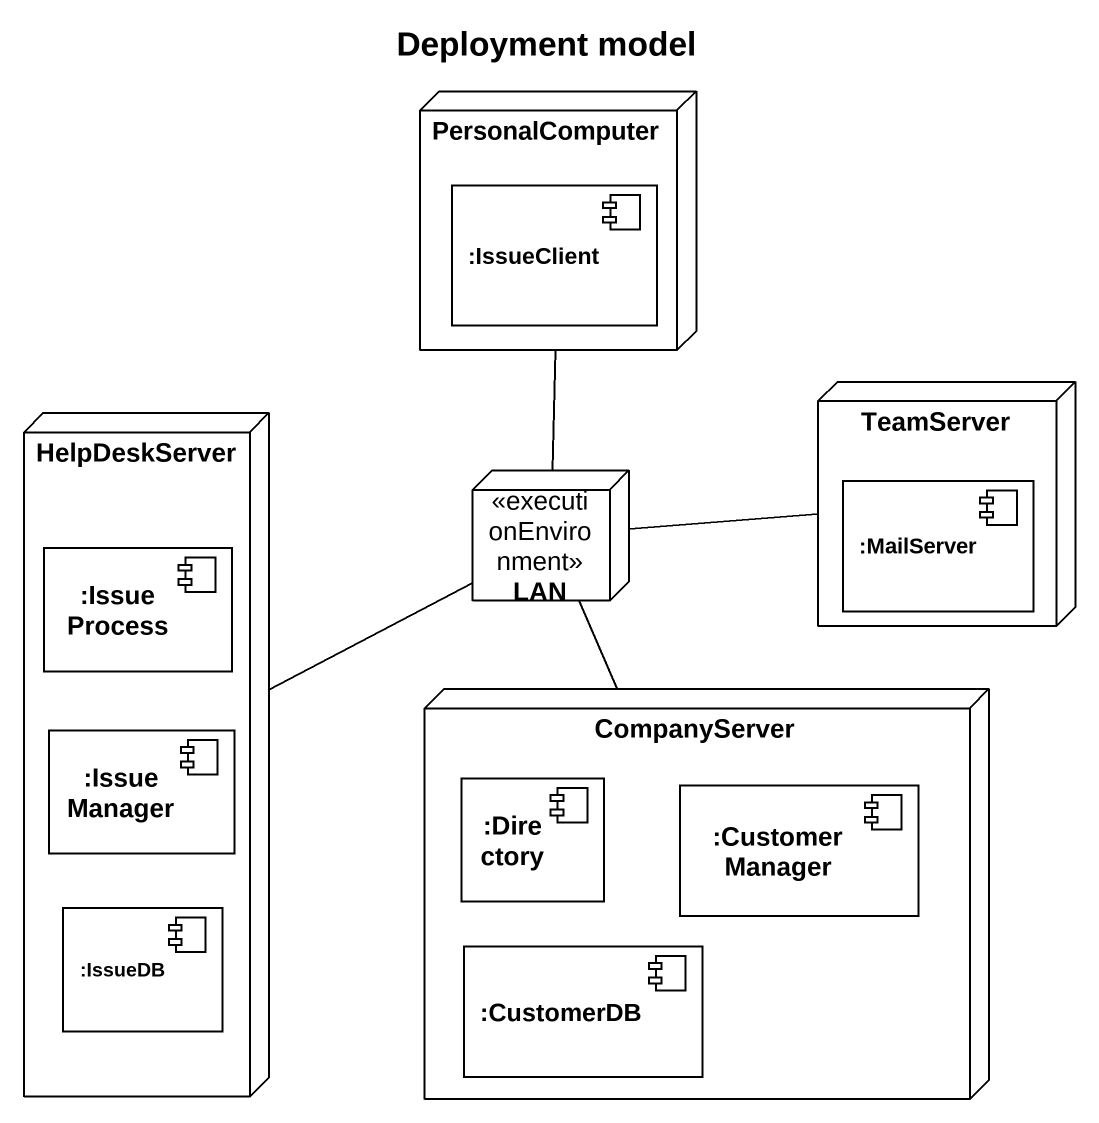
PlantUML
@startuml
title Deployment model
node PersonalComputer {
  component ":IssueClient" as IssueClient
}
node TeamServer {
  component ":MailServer" as MailServer
}
node HelpDeskServer {
  component ":IssueProcess" as IssueProcess
  component ":IssueManager" as IssueManager
  component ":IssueDB" as IssueDB
}
node LAN <<executionEnvironment>>
node CompanyServer {
  component ":Directory" as Directory
  component ":CustomerManager" as CustomerManager
  component ":CustomerDB" as CustomerDB
}
PersonalComputer -- LAN
TeamServer -left- LAN
HelpDeskServer -right- LAN
CompanyServer -up- LAN
@enduml
